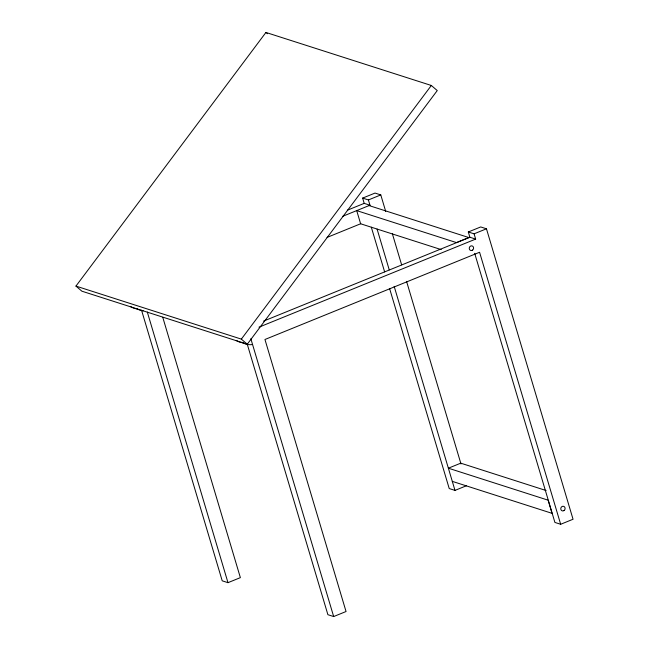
<?xml version="1.0" encoding="UTF-8"?>
<svg xmlns="http://www.w3.org/2000/svg" width="649" height="649" viewBox="0 0 649 649"><rect width="100%" height="100%" fill="white"/><g stroke="black" fill="none" stroke-linecap="round" stroke-linejoin="round"><path stroke-width="0.97" d="M75.949 286.095L265.928 32.45L431.325 85.473L437.256 90.568L247.277 344.221L81.879 291.19L75.949 286.095L241.339 339.119L247.277 344.221M241.339 339.119L431.325 85.473M362.637 198.099L368.405 199.949L369.979 205.214L364.203 203.364L362.637 198.099L375.017 193.069L380.785 194.919L385.709 211.428M368.405 199.949L380.785 194.919M347.32 210.227L364.203 203.364M342.769 216.271L369.979 205.214M327.039 237.429L360.779 223.71M468.31 231.977L474.086 233.827L475.652 239.092L469.884 237.242L468.31 231.977L480.698 226.947L486.466 228.797L573.051 519.249L560.671 524.278L554.903 522.429L474.679 253.321M474.086 233.827L486.466 228.797M263.518 321.125L469.884 237.242M258.967 327.169L475.652 239.092M141.539 310.19L222.218 580.823L227.986 582.672L240.373 577.634L162.753 317.272M389.562 288.416L449.222 488.551L454.99 490.401L466.493 485.728M247.22 344.067L327.899 614.7L333.667 616.55L346.047 611.52L264.954 339.492L479.579 252.258L560.671 524.278M369.086 205.579L468.838 237.558L456.458 242.588L356.707 210.609L360.625 223.775L441.198 249.605M546.125 490.539L460.758 463.167L448.378 468.197L548.129 500.184L552.056 513.343L452.296 481.363M265.928 32.45L267.412 33.724M392.369 233.77L401.642 264.857M406.558 281.374L461.001 463.994M377.085 229.065L389.246 269.87M394.17 286.379L454.99 490.401M371.317 227.215L384.638 271.907M250.839 338.721L333.667 616.55M147.307 312.039L227.986 582.672M143.161 310.774A18.213 16.476 -72.2 0 1 137.012 308.835M137.393 308.924A18.213 16.476 -72.2 0 1 130.457 306.498M252.575 344.53A18.213 16.476 -72.2 0 1 241.899 342.234M243.067 342.81A18.213 16.476 -72.2 0 1 236.131 340.384M472.594 250.092A2.369 2.142 -72.2 0 0 472.423 246.044A2.369 2.142 -72.2 0 0 469.259 248.437A2.369 2.142 -72.2 0 0 472.594 250.092M564.103 510.503A2.369 2.142 -72.2 0 0 563.932 506.455A2.369 2.142 -72.2 0 0 560.777 508.84A2.369 2.142 -72.2 0 0 564.103 510.503"/></g></svg>
